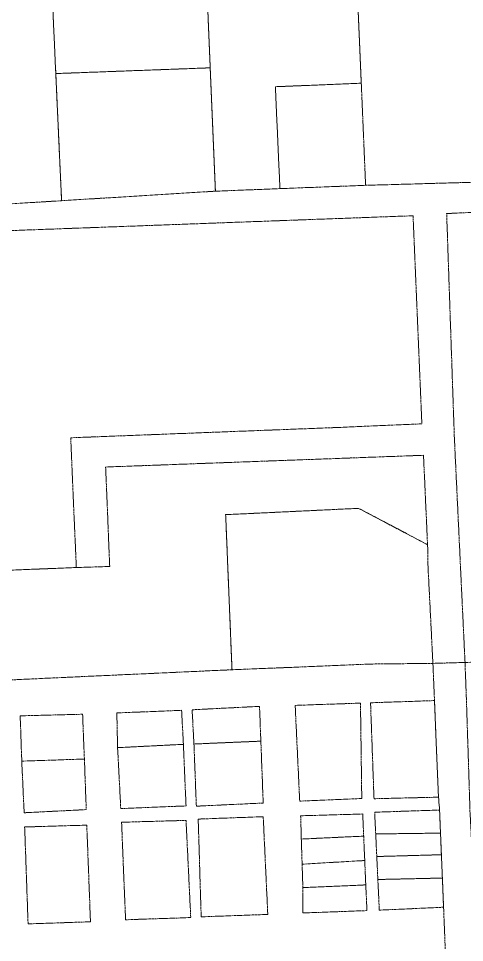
# Model space of a CAD drawing. Extents: x 2926914 to 2934323, y 13779309 to 13785155.
# Drawn here: x 2931069 to 2932087, y 13780807 to 13782915 of the extents above; entities that cross this region are included whole.
import ezdxf

# ---------------------------------------------------------------- set-up
doc = ezdxf.new("R2010")
doc.units = 21
doc.header["$LTSCALE"] = 10
doc.header["$MEASUREMENT"] = 0
doc.linetypes.add('DASHED', pattern=[0.6, 0.5, -0.1])
doc.layers.add('PROJ-ADJOINING', color=8, linetype='DASHED', lineweight=13)

msp = doc.modelspace()

# ---------------------------------------------------------------- linework, layer by layer
at = {"layer": 'PROJ-ADJOINING'}
for points in [[(2931655.2, 13782758.9), (2931665.6, 13782526.5), (2931518.5, 13782520.7), (2931514.2, 13782622.4), (2931506.6, 13782802), (2931480.5, 13783422.9), (2931822.4, 13783435.6), (2931851.1, 13782766.9)], [(2931822.4, 13783435.6), (2932167.4, 13783449.9), (2932211.9, 13782544), (2931861.1, 13782534.1), (2931851.1, 13782766.9)], [(2931506.6, 13782802), (2931154.4, 13782788.9), (2931126, 13783411.6), (2931480.5, 13783422.9)], [(2931000.2, 13782488.6), (2930985, 13782856.1), (2930808.2, 13782847.2), (2930789.6, 13783400.9), (2931126, 13783411.6), (2931154.4, 13782788.9), (2931167.6, 13782499)], [(2931392.3, 13782512.9), (2931167.6, 13782499), (2931154.4, 13782788.9), (2931506.6, 13782802), (2931514.2, 13782622.4), (2931518.5, 13782520.7)], [(2931861.1, 13782534.1), (2931665.6, 13782526.5), (2931655.2, 13782758.9), (2931851.1, 13782766.9)], [(2933077.4, 13781489.2), (2932087.8, 13781446), (2932063.5, 13781957.5), (2932045.9, 13782469.7), (2933030.2, 13782513.8)], [(2931023.9, 13782429.8), (2931969.2, 13782464.7), (2931989.3, 13781990.2), (2931842, 13781983.9), (2931815.6, 13781982.6), (2931188.4, 13781958.4), (2931201.2, 13781662.5), (2930878.2, 13781649.7), (2930857, 13782174.3), (2930856.6, 13782194.8), (2930846.1, 13782422.7), (2930998.6, 13782428.9)], [(2932002.3, 13781714.6), (2931845.1, 13781797.5), (2931809.1, 13781795.8), (2931786.2, 13781794.7), (2931641.9, 13781787.8), (2931559.5, 13781783.9), (2931541.8, 13781783.1), (2931542, 13781779.1), (2931556.3, 13781429.3), (2931556.2, 13781429.3), (2931529, 13781428.2), (2931426.6, 13781423.5), (2931407.7, 13781422.6), (2931258.3, 13781415.8), (2931177.3, 13781412.1), (2931026.7, 13781405.1), (2930997.4, 13781403.8), (2930888.3, 13781398.8), (2930878.2, 13781649.7), (2931201.2, 13781662.5), (2931277.4, 13781665), (2931268.1, 13781891.7), (2931993.1, 13781918.5)], [(2931556.3, 13781429.3), (2931542, 13781779.1), (2931541.8, 13781783.1), (2931559.5, 13781783.9), (2931641.9, 13781787.8), (2931786.2, 13781794.7), (2931809.1, 13781795.8), (2931845.1, 13781797.5), (2932002.3, 13781714.6), (2932003.1, 13781696.9), (2932003.1, 13781669.3), (2932014.5, 13781444), (2931869.9, 13781442.4), (2931845.5, 13781441.4), (2931697.7, 13781435.1), (2931618.2, 13781431.9)], [(2932014.5, 13781444), (2932087.8, 13781446), (2932090.8, 13781364.7), (2932094.1, 13781265.3), (2932099.1, 13781107.3), (2932112.6, 13780847.4), (2932122.4, 13780602.8), (2932052.7, 13780603), (2932049.7, 13780661), (2932042.3, 13780803.6), (2932038.8, 13780887.9), (2932036.1, 13780954.4), (2932033.9, 13781007.6), (2932031.9, 13781056.9), (2932029.7, 13781109.6), (2932027.2, 13781138.9), (2932018.1, 13781359.1)], [(2931700.4, 13781348.2), (2931849.3, 13781353.3), (2931852.3, 13781135.7), (2931710.7, 13781129.9)], [(2931872.3, 13781354.1), (2932018.1, 13781359.1), (2932027.2, 13781138.9), (2931880.2, 13781135.3)], [(2931073.2, 13781324.3), (2931215.5, 13781327.9), (2931219.7, 13781225.8), (2931076.8, 13781221)], [(2931445.5, 13781259.4), (2931295.4, 13781251.8), (2931293.6, 13781330.9), (2931441.3, 13781336.9)], [(2931622.1, 13781266.6), (2931469.5, 13781260.1), (2931465.3, 13781338.1), (2931619.1, 13781345.9)], [(2931622.1, 13781266.6), (2931627.5, 13781125.5), (2931475, 13781118.3), (2931469.5, 13781260.1)], [(2931445.5, 13781259.4), (2931451.5, 13781118.9), (2931302.6, 13781112.9), (2931295.4, 13781251.8)], [(2931076.8, 13781221), (2931219.7, 13781225.8), (2931223.9, 13781110.5), (2931082.2, 13781103.3)], [(2931714.4, 13781043.4), (2931712.8, 13781096.4), (2931854.4, 13781100.5), (2931856.6, 13781050)], [(2932031.9, 13781056.9), (2931884, 13781055), (2931881.7, 13781104.5), (2932029.7, 13781109.6)], [(2931091.2, 13780849.9), (2931083.4, 13781070.9), (2931225.1, 13781075.1), (2931233.5, 13780854.7)], [(2931313.6, 13780859.3), (2931304.4, 13781081.7), (2931451.5, 13781085.9), (2931462.2, 13780864.3)], [(2931486, 13780866), (2931479.2, 13781088.9), (2931627.5, 13781094.3), (2931637.9, 13780871.5)], [(2932033.9, 13781007.6), (2931886.5, 13781003.5), (2931884, 13781055), (2932031.9, 13781056.9)], [(2931716.2, 13780986.1), (2931714.4, 13781043.4), (2931856.6, 13781050), (2931859, 13780994.4)], [(2931717.9, 13780932.6), (2931716.2, 13780986.1), (2931859, 13780994.4), (2931861.4, 13780938.8)], [(2932036.1, 13780954.4), (2931889, 13780951.1), (2931886.5, 13781003.5), (2932033.9, 13781007.6)], [(2932038.8, 13780887.9), (2931892.3, 13780881.2), (2931889, 13780951.1), (2932036.1, 13780954.4)], [(2931718.2, 13780874.8), (2931717.9, 13780932.6), (2931861.4, 13780938.8), (2931864, 13780880.2)]]:
    msp.add_lwpolyline(points, close=True, dxfattribs=at)

doc.saveas('drawing.dxf')
